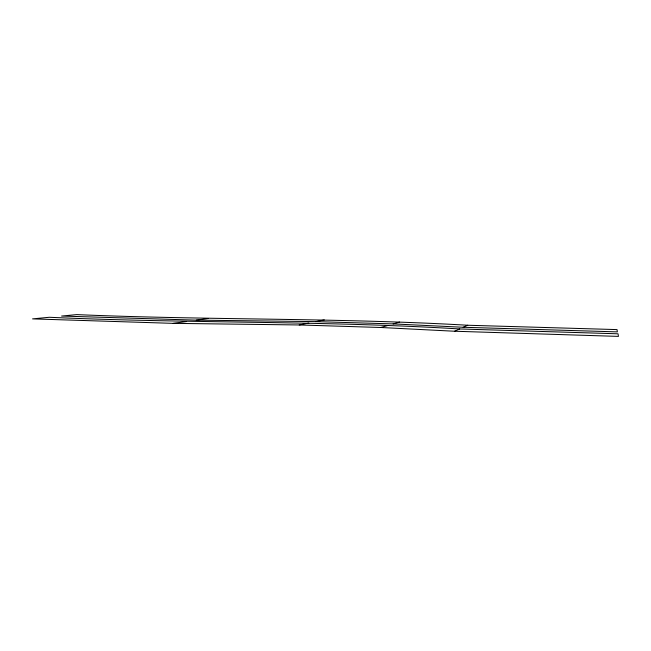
<?xml version="1.0" encoding="UTF-8"?>
<svg xmlns="http://www.w3.org/2000/svg" width="651" height="651" viewBox="0 0 651 651"><rect width="100%" height="100%" fill="white"/><g stroke="black" fill="none" stroke-linecap="round" stroke-linejoin="round"><path stroke-width="0.98" d="M463.17 327.266L467.735 325.248L617.018 329.601L617.368 331.888L463.17 327.266L393.123 323.905L315.662 321.618L196.285 320.137L61.585 316.06L76.72 314.604C207.01 320.227 337.519 317.721 467.735 325.248M454.569 331.237L459.712 328.958L618.043 333.808L618.45 336.396L454.569 331.237L380.77 327.486L299.208 324.963L173.215 323.36L32.55 318.884L49.33 317.273C186.064 323.482 323.059 320.593 459.712 328.958M393.114 323.905L399.624 322.074M380.762 327.486L388.045 325.435M299.208 324.963L308.818 323.051M315.662 321.618L324.279 319.91M173.215 323.36L186.617 321.521M196.285 320.137L208.304 318.485"/></g></svg>
